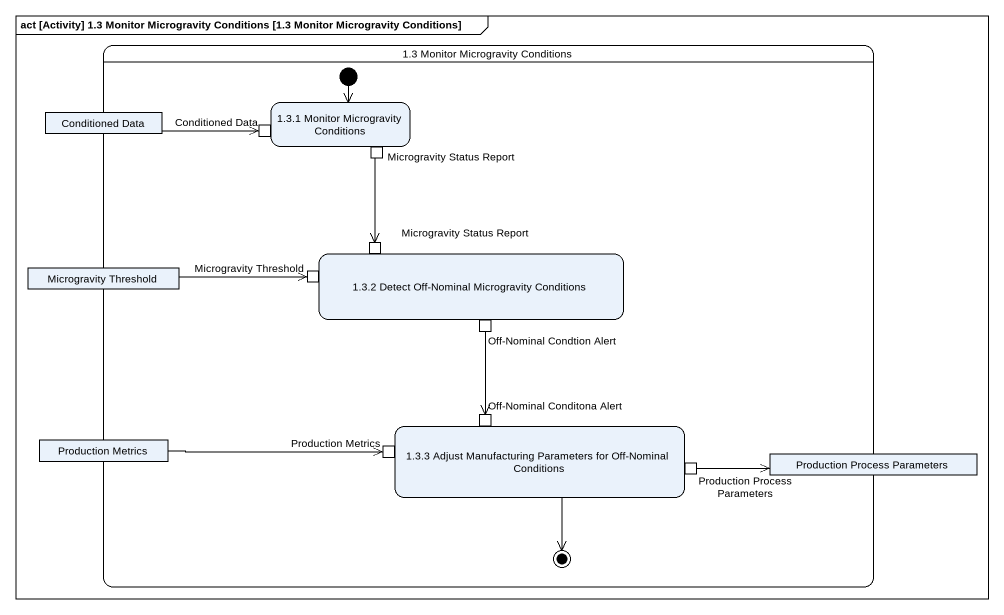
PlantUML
@startuml
mainframe act [Activity] 1.3 Monitor Microgravity Conditions [1.3 Monitor Microgravity Conditions]
hide empty description
state "1.3 Monitor Microgravity Conditions" as s1_3_Monitor_Microgravity {
  state "1.3.1 Monitor Microgravity Conditions" as s1_3_1_Monitor_Microgravity {
    state "Conditioned Data" as Conditioned_Data_2 <<inputPin>>
    state "Microgravity Status Report" as Microgravity_Status_Report <<outputPin>>
  }
  state "Conditioned Data" as Conditioned_Data <<object>>
  state "Microgravity Threshold" as Microgravity_Threshold <<object>>
  state "1.3.2 Detect Off-Nominal Microgravity Conditions" as s1_3_2_Detect_Off_Nominal {
    state "Microgravity Threshold" as Microgravity_Threshold_2 <<inputPin>>
    state "Microgravity Status Report" as Microgravity_Status_Report_2 <<inputPin>>
    state "Off-Nominal Condtion Alert" as Off_Nominal_Condtion_Alert <<outputPin>>
  }
  state "Production Metrics" as Production_Metrics <<object>>
  state "1.3.3 Adjust Manufacturing Parameters for Off-Nominal Conditions" as s1_3_3_Adjust_Manufacturing {
    state "Off-Nominal Conditona Alert" as Off_Nominal_Conditona_Alert <<inputPin>>
    state "Production Metrics" as Production_Metrics_2 <<inputPin>>
    state "Production Process Parameters" as Production_Process_2 <<outputPin>>
  }
  state "Production Process Parameters" as Production_Process <<object>>
  [*] --> s1_3_1_Monitor_Microgravity
  s1_3_3_Adjust_Manufacturing --> [*]
}
Conditioned_Data -right-> Conditioned_Data_2
Microgravity_Status_Report --> Microgravity_Status_Report_2
Microgravity_Threshold -right-> Microgravity_Threshold_2
Off_Nominal_Condtion_Alert --> Off_Nominal_Conditona_Alert
Production_Metrics -right-> Production_Metrics_2
Production_Process_2 -right-> Production_Process
@enduml
